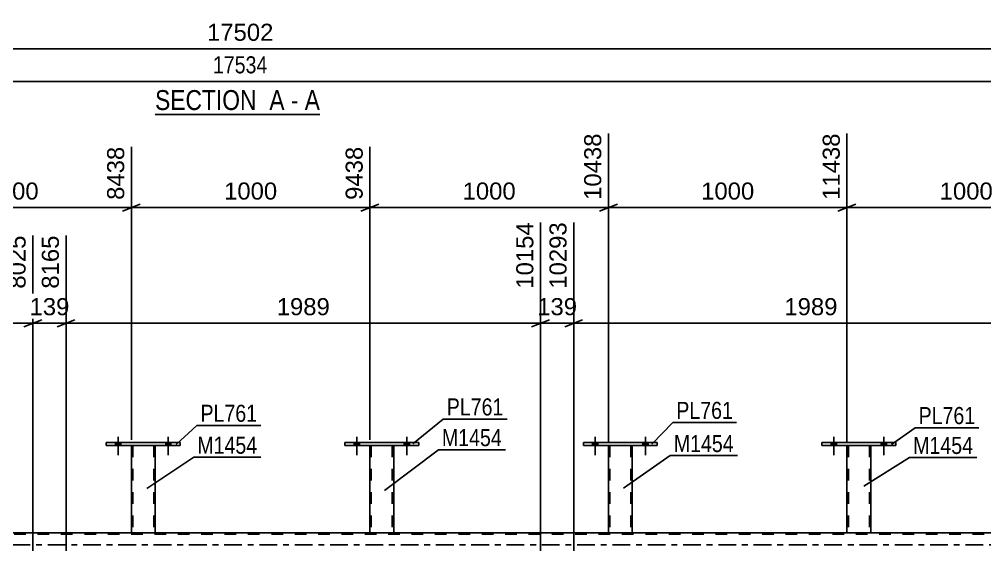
# Model space of a CAD drawing. Header units: millimetres. Extents: x -57 to 784, y -419 to 175.
# Drawn here: x 307.2 to 469.1, y -1 to 88.1 of the extents above; entities that cross this region are included whole.
import ezdxf

# ---------------------------------------------------------------- set-up
doc = ezdxf.new("R2010")
doc.units = ezdxf.units.MM
doc.linetypes.add('DXK_LINE_DOT2', pattern=[3.9198, 1.9599, -1.9599])
doc.linetypes.add('DXK_LINE_DOT3', pattern=[5.9187, 2.979, -0.9799, 0.9799, -0.9799])
doc.styles.add('Arial', font='ARIAL.TTF', dxfattribs={"height": 0.2})
doc.styles.add('Arial Narrow', font='ARIALN.TTF', dxfattribs={"height": 0.2})

# ---------------------------------------------------------------- blocks, each defined once
blk = doc.blocks.new('Unknown-122571493-12 - 1230')
at = {"color": 6, "linetype": 'Continuous'}
blk.add_line((330.01, 72.15), (357.66, 72.15), dxfattribs=at)
at = {"color": 0, "linetype": 'Continuous'}
for points in [[(348.12, 72.9), (348.12, 76.4), (330.01, 76.4), (330.01, 72.9)], [(351.73, 72.9), (351.73, 76.4), (349.17, 76.4), (349.17, 72.9)], [(354.05, 72.9), (354.05, 76.4), (352.78, 76.4), (352.78, 72.9)], [(357.66, 72.9), (357.66, 76.4), (355.1, 76.4), (355.1, 72.9)]]:
    blk.add_wipeout(points, dxfattribs=at)
at = {"color": 7, "linetype": 'Continuous', "style": 'Arial Narrow'}
for s, p in [('SECTION ', (330.01, 72.9)), ('A', (349.17, 72.9)), ('A', (355.1, 72.9)), ('-', (352.78, 72.9))]:
    blk.add_text(s, height=3.34, dxfattribs=at).set_placement(p)
blk = doc.blocks.new('Bolt-122571493-2945 - 2452')
at = {"linetype": 'Continuous'}
for points in [[(363.39, 16.64), (364.27, 16.64), (364.27, 17.12), (363.39, 17.12)], [(371.79, 16.64), (372.67, 16.64), (372.67, 17.12), (371.79, 17.12)]]:
    blk.add_hatch(color=1, dxfattribs=at).paths.add_polyline_path(points)
at = {"color": 1, "linetype": 'Continuous'}
for p, q in [((363.83, 18.12), (363.83, 15)), ((372.23, 18.12), (372.23, 15)), ((363.39, 17.12), (363.39, 16.64)), ((364.27, 17.12), (364.27, 16.64)), ((371.79, 17.12), (371.79, 16.64)), ((372.67, 17.12), (372.67, 16.64))]:
    blk.add_line(p, q, dxfattribs=at)
blk = doc.blocks.new('Bolt-122571493-2687 - 2452')
at = {"linetype": 'Continuous'}
for points in [[(443.39, 16.64), (444.27, 16.64), (444.27, 17.12), (443.39, 17.12)], [(451.79, 16.64), (452.67, 16.64), (452.67, 17.12), (451.79, 17.12)]]:
    blk.add_hatch(color=1, dxfattribs=at).paths.add_polyline_path(points)
at = {"color": 1, "linetype": 'Continuous'}
for p, q in [((443.83, 18.12), (443.83, 15)), ((452.23, 18.12), (452.23, 15)), ((443.39, 17.12), (443.39, 16.64)), ((444.27, 17.12), (444.27, 16.64)), ((451.79, 17.12), (451.79, 16.64)), ((452.67, 17.12), (452.67, 16.64))]:
    blk.add_line(p, q, dxfattribs=at)
blk = doc.blocks.new('Part-122571493-2712 - 2452')
at = {"color": 2, "linetype": 'Continuous'}
for p, q in [((326.03, 16.64), (326.03, 2)), ((330.03, 2), (330.03, 16.64)), ((326.06, 2), (326.03, 2)), ((326.17, 2), (326.06, 2)), ((326.32, 2), (326.17, 2)), ((329.73, 2), (326.32, 2)), ((329.89, 2), (329.73, 2)), ((329.99, 2), (329.89, 2)), ((329.99, 2), (330.02, 2))]:
    blk.add_line(p, q, dxfattribs=at)
at = {"color": 7, "linetype": 'DXK_LINE_DOT2'}
for p, q in [((326.03, 16.64), (326.03, 16.64)), ((326.03, 16.64), (326.03, 16.64)), ((326.03, 16.64), (326.03, 16.64)), ((326.07, 16.64), (326.03, 16.64)), ((326.03, 16.64), (326.07, 16.64)), ((326.17, 16.64), (326.07, 16.64)), ((326.07, 16.64), (326.17, 16.64)), ((326.33, 16.64), (326.17, 16.64)), ((326.17, 16.64), (326.33, 16.64)), ((326.27, 16.64), (326.27, 16.64)), ((326.27, 16.64), (326.27, 2)), ((326.29, 16.64), (326.27, 16.64)), ((326.27, 16.64), (326.29, 16.64)), ((326.34, 16.64), (326.29, 16.64)), ((326.29, 16.64), (326.34, 16.64)), ((329.74, 16.64), (326.33, 16.64)), ((329.74, 16.64), (326.33, 16.64)), ((329.64, 16.64), (326.34, 16.64)), ((326.34, 16.64), (326.42, 16.64)), ((329.72, 16.64), (326.42, 16.64)), ((329.72, 16.64), (329.64, 16.64)), ((329.77, 16.64), (329.72, 16.64)), ((329.72, 16.64), (329.77, 16.64)), ((329.74, 16.64), (329.89, 16.64)), ((329.89, 16.64), (329.74, 16.64)), ((329.79, 16.64), (329.77, 16.64)), ((329.77, 16.64), (329.79, 16.64)), ((329.79, 16.64), (329.79, 16.64)), ((329.79, 16.64), (329.79, 2)), ((329.89, 16.64), (330, 16.64)), ((330, 16.64), (329.89, 16.64)), ((330, 16.64), (330.03, 16.64)), ((330.03, 16.64), (330, 16.64)), ((330.03, 16.64), (330.03, 16.64)), ((330.03, 16.64), (330.03, 16.64)), ((330.03, 16.64), (330.03, 16.64)), ((326.03, 2), (326.06, 2)), ((326.06, 2), (326.17, 2)), ((326.17, 2), (326.32, 2)), ((326.29, 2), (326.27, 2)), ((326.27, 2), (326.29, 2)), ((326.34, 2), (326.29, 2)), ((326.29, 2), (326.34, 2)), ((329.73, 2), (326.32, 2)), ((329.64, 2), (326.34, 2)), ((326.34, 2), (326.42, 2)), ((329.72, 2), (326.42, 2)), ((329.72, 2), (329.64, 2)), ((329.77, 2), (329.72, 2)), ((329.72, 2), (329.77, 2)), ((329.73, 2), (329.89, 2)), ((329.79, 2), (329.77, 2)), ((329.77, 2), (329.79, 2)), ((329.89, 2), (329.99, 2)), ((329.99, 2), (330.03, 2)), ((330.02, 2), (330.03, 2)), ((330.03, 2), (330.03, 2)), ((330.03, 2), (330.03, 2)), ((330.03, 2), (330.03, 2))]:
    blk.add_line(p, q, dxfattribs=at)
blk = doc.blocks.new('Part-122571493-2717 - 2452')
at = {"color": 2, "linetype": 'Continuous'}
for p, q in [((441.83, 16.64), (441.83, 17.12)), ((454.23, 17.12), (441.83, 17.12)), ((454.23, 16.64), (441.83, 16.64)), ((454.23, 16.64), (454.23, 17.12))]:
    blk.add_line(p, q, dxfattribs=at)
blk = doc.blocks.new('Part-122571493-2866 - 2452')
at = {"color": 2, "linetype": 'Continuous'}
for p, q in [((321.83, 16.64), (321.83, 17.12)), ((334.23, 17.12), (321.83, 17.12)), ((334.23, 16.64), (321.83, 16.64)), ((334.23, 16.64), (334.23, 17.12))]:
    blk.add_line(p, q, dxfattribs=at)
blk = doc.blocks.new('Part-122571493-2918 - 2452')
at = {"color": 2, "linetype": 'Continuous'}
for p, q in [((401.83, 16.64), (401.83, 17.12)), ((414.23, 17.12), (401.83, 17.12)), ((414.23, 16.64), (401.83, 16.64)), ((414.23, 16.64), (414.23, 17.12))]:
    blk.add_line(p, q, dxfattribs=at)
blk = doc.blocks.new('Bolt-122571493-2817 - 2452')
at = {"linetype": 'Continuous'}
for points in [[(323.39, 16.64), (324.27, 16.64), (324.27, 17.12), (323.39, 17.12)], [(331.79, 16.64), (332.67, 16.64), (332.67, 17.12), (331.79, 17.12)]]:
    blk.add_hatch(color=1, dxfattribs=at).paths.add_polyline_path(points)
at = {"color": 1, "linetype": 'Continuous'}
for p, q in [((323.83, 18.12), (323.83, 15)), ((332.23, 18.12), (332.23, 15)), ((323.39, 17.12), (323.39, 16.64)), ((324.27, 17.12), (324.27, 16.64)), ((331.79, 17.12), (331.79, 16.64)), ((332.67, 17.12), (332.67, 16.64))]:
    blk.add_line(p, q, dxfattribs=at)
blk = doc.blocks.new('Part-122571493-2881 - 2452')
at = {"color": 7, "linetype": 'DXK_LINE_DOT2'}
for p, q in [((688.57, 1.76), (33.83, 1.76)), ((330.03, 2), (326.03, 2)), ((370.02, 2), (366.02, 2)), ((410.03, 2), (406.03, 2)), ((450.03, 2), (446.03, 2))]:
    blk.add_line(p, q, dxfattribs=at)
at = {"color": 2, "linetype": 'Continuous'}
for p, q in [((326.03, 2), (290.03, 2)), ((366.02, 2), (330.03, 2)), ((406.03, 2), (370.02, 2)), ((446.03, 2), (410.03, 2)), ((486.02, 2), (450.03, 2))]:
    blk.add_line(p, q, dxfattribs=at)
at = {"color": 7, "linetype": 'DXK_LINE_DOT3'}
blk.add_line((33.83, 0), (698.57, 0), dxfattribs=at)
blk = doc.blocks.new('Part-122571493-2908 - 2452')
at = {"color": 2, "linetype": 'Continuous'}
for p, q in [((361.83, 16.64), (361.83, 17.12)), ((374.23, 17.12), (361.83, 17.12)), ((374.23, 16.64), (361.83, 16.64)), ((374.23, 16.64), (374.23, 17.12))]:
    blk.add_line(p, q, dxfattribs=at)
blk = doc.blocks.new('Part-122571493-2913 - 2452')
at = {"color": 2, "linetype": 'Continuous'}
for p, q in [((406.03, 16.64), (406.03, 2)), ((410.03, 2), (410.03, 16.64)), ((406.06, 2), (406.03, 2)), ((406.17, 2), (406.06, 2)), ((406.32, 2), (406.17, 2)), ((409.73, 2), (406.32, 2)), ((409.89, 2), (409.73, 2)), ((409.99, 2), (409.89, 2)), ((409.99, 2), (410.02, 2))]:
    blk.add_line(p, q, dxfattribs=at)
at = {"color": 7, "linetype": 'DXK_LINE_DOT2'}
for p, q in [((406.03, 16.64), (406.03, 16.64)), ((406.03, 16.64), (406.03, 16.64)), ((406.03, 16.64), (406.03, 16.64)), ((406.07, 16.64), (406.03, 16.64)), ((406.03, 16.64), (406.07, 16.64)), ((406.17, 16.64), (406.07, 16.64)), ((406.07, 16.64), (406.17, 16.64)), ((406.33, 16.64), (406.17, 16.64)), ((406.17, 16.64), (406.33, 16.64)), ((406.27, 16.64), (406.27, 16.64)), ((406.27, 16.64), (406.27, 2)), ((406.29, 16.64), (406.27, 16.64)), ((406.27, 16.64), (406.29, 16.64)), ((406.34, 16.64), (406.29, 16.64)), ((406.29, 16.64), (406.34, 16.64)), ((409.74, 16.64), (406.33, 16.64)), ((409.74, 16.64), (406.33, 16.64)), ((409.64, 16.64), (406.34, 16.64)), ((406.34, 16.64), (406.42, 16.64)), ((409.72, 16.64), (406.42, 16.64)), ((409.72, 16.64), (409.64, 16.64)), ((409.77, 16.64), (409.72, 16.64)), ((409.72, 16.64), (409.77, 16.64)), ((409.74, 16.64), (409.89, 16.64)), ((409.89, 16.64), (409.74, 16.64)), ((409.79, 16.64), (409.77, 16.64)), ((409.77, 16.64), (409.79, 16.64)), ((409.79, 16.64), (409.79, 16.64)), ((409.79, 16.64), (409.79, 2)), ((409.89, 16.64), (410, 16.64)), ((410, 16.64), (409.89, 16.64)), ((410, 16.64), (410.03, 16.64)), ((410.03, 16.64), (410, 16.64)), ((410.03, 16.64), (410.03, 16.64)), ((410.03, 16.64), (410.03, 16.64)), ((410.03, 16.64), (410.03, 16.64)), ((406.03, 2), (406.06, 2)), ((406.06, 2), (406.17, 2)), ((406.17, 2), (406.32, 2)), ((406.29, 2), (406.27, 2)), ((406.27, 2), (406.29, 2)), ((406.34, 2), (406.29, 2)), ((406.29, 2), (406.34, 2)), ((409.73, 2), (406.32, 2)), ((409.64, 2), (406.34, 2)), ((406.34, 2), (406.42, 2)), ((409.72, 2), (406.42, 2)), ((409.72, 2), (409.64, 2)), ((409.77, 2), (409.72, 2)), ((409.72, 2), (409.77, 2)), ((409.73, 2), (409.89, 2)), ((409.79, 2), (409.77, 2)), ((409.77, 2), (409.79, 2)), ((409.89, 2), (409.99, 2)), ((409.99, 2), (410.03, 2)), ((410.02, 2), (410.03, 2)), ((410.03, 2), (410.03, 2)), ((410.03, 2), (410.03, 2)), ((410.03, 2), (410.03, 2))]:
    blk.add_line(p, q, dxfattribs=at)
blk = doc.blocks.new('Part-122571493-2923 - 2452')
at = {"color": 2, "linetype": 'Continuous'}
for p, q in [((446.03, 16.64), (446.03, 2)), ((450.03, 2), (450.03, 16.64)), ((446.06, 2), (446.03, 2)), ((446.17, 2), (446.06, 2)), ((446.32, 2), (446.17, 2)), ((449.73, 2), (446.32, 2)), ((449.89, 2), (449.73, 2)), ((449.99, 2), (449.89, 2)), ((449.99, 2), (450.02, 2))]:
    blk.add_line(p, q, dxfattribs=at)
at = {"color": 7, "linetype": 'DXK_LINE_DOT2'}
for p, q in [((446.03, 16.64), (446.03, 16.64)), ((446.03, 16.64), (446.03, 16.64)), ((446.03, 16.64), (446.03, 16.64)), ((446.07, 16.64), (446.03, 16.64)), ((446.03, 16.64), (446.07, 16.64)), ((446.17, 16.64), (446.07, 16.64)), ((446.07, 16.64), (446.17, 16.64)), ((446.33, 16.64), (446.17, 16.64)), ((446.17, 16.64), (446.33, 16.64)), ((446.27, 16.64), (446.27, 16.64)), ((446.27, 16.64), (446.27, 2)), ((446.29, 16.64), (446.27, 16.64)), ((446.27, 16.64), (446.29, 16.64)), ((446.34, 16.64), (446.29, 16.64)), ((446.29, 16.64), (446.34, 16.64)), ((449.74, 16.64), (446.33, 16.64)), ((449.74, 16.64), (446.33, 16.64)), ((449.64, 16.64), (446.34, 16.64)), ((446.34, 16.64), (446.42, 16.64)), ((449.72, 16.64), (446.42, 16.64)), ((449.72, 16.64), (449.64, 16.64)), ((449.77, 16.64), (449.72, 16.64)), ((449.72, 16.64), (449.77, 16.64)), ((449.74, 16.64), (449.89, 16.64)), ((449.89, 16.64), (449.74, 16.64)), ((449.79, 16.64), (449.77, 16.64)), ((449.77, 16.64), (449.79, 16.64)), ((449.79, 16.64), (449.79, 16.64)), ((449.79, 16.64), (449.79, 2)), ((449.89, 16.64), (449.99, 16.64)), ((449.99, 16.64), (449.89, 16.64)), ((449.99, 16.64), (450.03, 16.64)), ((450.03, 16.64), (449.99, 16.64)), ((450.03, 16.64), (450.03, 16.64)), ((450.03, 16.64), (450.03, 16.64)), ((450.03, 16.64), (450.03, 16.64)), ((446.03, 2), (446.06, 2)), ((446.06, 2), (446.17, 2)), ((446.17, 2), (446.32, 2)), ((446.29, 2), (446.27, 2)), ((446.27, 2), (446.29, 2)), ((446.34, 2), (446.29, 2)), ((446.29, 2), (446.34, 2)), ((449.73, 2), (446.32, 2)), ((449.64, 2), (446.34, 2)), ((446.34, 2), (446.41, 2)), ((449.72, 2), (446.41, 2)), ((449.72, 2), (449.64, 2)), ((449.77, 2), (449.72, 2)), ((449.72, 2), (449.77, 2)), ((449.73, 2), (449.89, 2)), ((449.79, 2), (449.77, 2)), ((449.77, 2), (449.79, 2)), ((449.89, 2), (449.99, 2)), ((449.99, 2), (450.03, 2)), ((450.02, 2), (450.03, 2)), ((450.03, 2), (450.03, 2)), ((450.03, 2), (450.03, 2)), ((450.03, 2), (450.03, 2))]:
    blk.add_line(p, q, dxfattribs=at)
blk = doc.blocks.new('Bolt-122571493-2930 - 2452')
at = {"linetype": 'Continuous'}
for points in [[(363.39, 16.64), (364.27, 16.64), (364.27, 17.12), (363.39, 17.12)], [(371.79, 16.64), (372.67, 16.64), (372.67, 17.12), (371.79, 17.12)]]:
    blk.add_hatch(color=1, dxfattribs=at).paths.add_polyline_path(points)
at = {"color": 1, "linetype": 'Continuous'}
for p, q in [((363.83, 18.12), (363.83, 15)), ((372.23, 18.12), (372.23, 15)), ((363.39, 17.12), (363.39, 16.64)), ((364.27, 17.12), (364.27, 16.64)), ((371.79, 17.12), (371.79, 16.64)), ((372.67, 17.12), (372.67, 16.64))]:
    blk.add_line(p, q, dxfattribs=at)
blk = doc.blocks.new('Bolt-122571493-2931 - 2452')
at = {"linetype": 'Continuous'}
for points in [[(403.39, 16.64), (404.27, 16.64), (404.27, 17.12), (403.39, 17.12)], [(411.79, 16.64), (412.67, 16.64), (412.67, 17.12), (411.79, 17.12)]]:
    blk.add_hatch(color=1, dxfattribs=at).paths.add_polyline_path(points)
at = {"color": 1, "linetype": 'Continuous'}
for p, q in [((403.83, 18.12), (403.83, 15)), ((412.23, 18.12), (412.23, 15)), ((403.39, 17.12), (403.39, 16.64)), ((404.27, 17.12), (404.27, 16.64)), ((411.79, 17.12), (411.79, 16.64)), ((412.67, 17.12), (412.67, 16.64))]:
    blk.add_line(p, q, dxfattribs=at)
blk = doc.blocks.new('Bolt-122571493-2932 - 2452')
at = {"linetype": 'Continuous'}
for points in [[(403.39, 16.64), (404.27, 16.64), (404.27, 17.12), (403.39, 17.12)], [(411.79, 16.64), (412.67, 16.64), (412.67, 17.12), (411.79, 17.12)]]:
    blk.add_hatch(color=1, dxfattribs=at).paths.add_polyline_path(points)
at = {"color": 1, "linetype": 'Continuous'}
for p, q in [((403.83, 18.12), (403.83, 15)), ((412.23, 18.12), (412.23, 15)), ((403.39, 17.12), (403.39, 16.64)), ((404.27, 17.12), (404.27, 16.64)), ((411.79, 17.12), (411.79, 16.64)), ((412.67, 17.12), (412.67, 16.64))]:
    blk.add_line(p, q, dxfattribs=at)
blk = doc.blocks.new('Bolt-122571493-2933 - 2452')
at = {"linetype": 'Continuous'}
for points in [[(443.39, 16.64), (444.27, 16.64), (444.27, 17.12), (443.39, 17.12)], [(451.79, 16.64), (452.67, 16.64), (452.67, 17.12), (451.79, 17.12)]]:
    blk.add_hatch(color=1, dxfattribs=at).paths.add_polyline_path(points)
at = {"color": 1, "linetype": 'Continuous'}
for p, q in [((443.83, 18.12), (443.83, 15)), ((452.23, 18.12), (452.23, 15)), ((443.39, 17.12), (443.39, 16.64)), ((444.27, 17.12), (444.27, 16.64)), ((451.79, 17.12), (451.79, 16.64)), ((452.67, 17.12), (452.67, 16.64))]:
    blk.add_line(p, q, dxfattribs=at)
blk = doc.blocks.new('Bolt-122571493-2939 - 2452')
at = {"linetype": 'Continuous'}
for points in [[(323.39, 16.64), (324.27, 16.64), (324.27, 17.12), (323.39, 17.12)], [(331.79, 16.64), (332.67, 16.64), (332.67, 17.12), (331.79, 17.12)]]:
    blk.add_hatch(color=1, dxfattribs=at).paths.add_polyline_path(points)
at = {"color": 1, "linetype": 'Continuous'}
for p, q in [((323.83, 18.12), (323.83, 15)), ((332.23, 18.12), (332.23, 15)), ((323.39, 17.12), (323.39, 16.64)), ((324.27, 17.12), (324.27, 16.64)), ((331.79, 17.12), (331.79, 16.64)), ((332.67, 17.12), (332.67, 16.64))]:
    blk.add_line(p, q, dxfattribs=at)
blk = doc.blocks.new('Part-122571493-3000 - 2452')
at = {"color": 2, "linetype": 'Continuous'}
for p, q in [((366.03, 16.64), (366.02, 2)), ((370.02, 2), (370.03, 16.64)), ((366.06, 2), (366.02, 2)), ((366.16, 2), (366.06, 2)), ((366.32, 2), (366.16, 2)), ((369.73, 2), (366.32, 2)), ((369.88, 2), (369.73, 2)), ((369.98, 2), (369.88, 2)), ((369.98, 2), (370.02, 2))]:
    blk.add_line(p, q, dxfattribs=at)
at = {"color": 7, "linetype": 'DXK_LINE_DOT2'}
for p, q in [((366.03, 16.64), (366.03, 16.64)), ((366.03, 16.64), (366.03, 16.64)), ((366.03, 16.64), (366.03, 16.64)), ((366.06, 16.64), (366.03, 16.64)), ((366.03, 16.64), (366.06, 16.64)), ((366.17, 16.64), (366.06, 16.64)), ((366.06, 16.64), (366.17, 16.64)), ((366.32, 16.64), (366.17, 16.64)), ((366.17, 16.64), (366.32, 16.64)), ((366.27, 16.64), (366.26, 2)), ((366.27, 16.64), (366.27, 16.64)), ((366.28, 16.64), (366.27, 16.64)), ((366.27, 16.64), (366.28, 16.64)), ((366.34, 16.64), (366.28, 16.64)), ((366.28, 16.64), (366.34, 16.64)), ((369.73, 16.64), (366.32, 16.64)), ((369.73, 16.64), (366.32, 16.64)), ((369.64, 16.64), (366.34, 16.64)), ((366.34, 16.64), (366.41, 16.64)), ((369.72, 16.64), (366.41, 16.64)), ((369.72, 16.64), (369.64, 16.64)), ((369.77, 16.64), (369.72, 16.64)), ((369.72, 16.64), (369.77, 16.64)), ((369.73, 16.64), (369.89, 16.64)), ((369.89, 16.64), (369.73, 16.64)), ((369.79, 16.64), (369.77, 16.64)), ((369.77, 16.64), (369.79, 16.64)), ((369.79, 16.64), (369.78, 2)), ((369.79, 16.64), (369.79, 16.64)), ((369.89, 16.64), (369.99, 16.64)), ((369.99, 16.64), (369.89, 16.64)), ((369.99, 16.64), (370.03, 16.64)), ((370.03, 16.64), (369.99, 16.64)), ((370.03, 16.64), (370.03, 16.64)), ((370.03, 16.64), (370.03, 16.64)), ((370.03, 16.64), (370.03, 16.64)), ((366.02, 2), (366.06, 2)), ((366.06, 2), (366.16, 2)), ((366.16, 2), (366.32, 2)), ((366.28, 2), (366.26, 2)), ((366.26, 2), (366.28, 2)), ((366.33, 2), (366.28, 2)), ((366.28, 2), (366.32, 2)), ((369.73, 2), (366.32, 2)), ((366.32, 2), (366.33, 2)), ((369.63, 2), (366.33, 2)), ((366.33, 2), (366.41, 2)), ((369.71, 2), (366.41, 2)), ((369.71, 2), (369.63, 2)), ((369.76, 2), (369.71, 2)), ((369.71, 2), (369.76, 2)), ((369.73, 2), (369.88, 2)), ((369.78, 2), (369.76, 2)), ((369.76, 2), (369.78, 2)), ((369.88, 2), (369.98, 2)), ((369.98, 2), (370.02, 2)), ((370.02, 2), (370.02, 2)), ((370.02, 2), (370.02, 2)), ((370.02, 2), (370.02, 2)), ((370.02, 2), (370.02, 2))]:
    blk.add_line(p, q, dxfattribs=at)
blk = doc.blocks.new('StraightDimension-122571493-17803 - 2452')
at = {"color": 7, "linetype": 'Continuous'}
for p, q in [((446.03, 17.06), (446.03, 68.95)), ((486.03, 16.35), (486.03, 68.95)), ((447.53, 57.13), (444.53, 55.93)), ((484.53, 55.93), (487.53, 57.13)), ((446.03, 56.53), (486.03, 56.53))]:
    blk.add_line(p, q, dxfattribs=at)
at = {"color": 0, "linetype": 'Continuous'}
blk.add_wipeout([(485.43, 69.55), (481.23, 69.55), (481.23, 57.23), (485.43, 57.23)], dxfattribs=at)
at = {"color": 0}
blk.add_wipeout([(471.08, 57.28), (471.08, 61.48), (460.98, 61.48), (460.98, 57.28)], dxfattribs=at)
at = {"color": 3, "linetype": 'Continuous', "style": 'Arial'}
blk.add_text('12438', height=2.865, rotation=90.0002, dxfattribs=at).set_placement((484.83, 57.83))
at = {"color": 3, "style": 'Arial'}
blk.add_text('1000', height=2.865, dxfattribs=at).set_placement((461.58, 57.88))
blk = doc.blocks.new('StraightDimension-122571493-17807 - 2452')
at = {"color": 7, "linetype": 'Continuous'}
for p, q in [((286.03, 17.59), (286.03, 66.72)), ((326.03, 17.58), (326.03, 66.72)), ((287.53, 57.13), (284.53, 55.93)), ((324.53, 55.93), (327.53, 57.13)), ((286.03, 56.53), (326.03, 56.53))]:
    blk.add_line(p, q, dxfattribs=at)
at = {"color": 0, "linetype": 'Continuous'}
blk.add_wipeout([(325.43, 67.32), (321.23, 67.32), (321.23, 57.23), (325.43, 57.23)], dxfattribs=at)
at = {"color": 0}
blk.add_wipeout([(311.08, 57.28), (311.08, 61.48), (300.98, 61.48), (300.98, 57.28)], dxfattribs=at)
at = {"color": 3, "linetype": 'Continuous', "style": 'Arial'}
blk.add_text('8438', height=2.865, rotation=90.0002, dxfattribs=at).set_placement((324.83, 57.83))
at = {"color": 3, "style": 'Arial'}
blk.add_text('1000', height=2.865, dxfattribs=at).set_placement((301.58, 57.88))
blk = doc.blocks.new('StraightDimension-122571493-17806 - 2452')
at = {"color": 7, "linetype": 'Continuous'}
for p, q in [((326.03, 17.58), (326.03, 66.72)), ((366.03, 17.58), (366.03, 66.72)), ((327.53, 57.13), (324.53, 55.93)), ((364.53, 55.93), (367.53, 57.13)), ((326.03, 56.53), (366.03, 56.53))]:
    blk.add_line(p, q, dxfattribs=at)
at = {"color": 0, "linetype": 'Continuous'}
blk.add_wipeout([(365.43, 67.32), (361.23, 67.32), (361.23, 57.23), (365.43, 57.23)], dxfattribs=at)
at = {"color": 0}
blk.add_wipeout([(351.08, 57.28), (351.08, 61.48), (340.98, 61.48), (340.98, 57.28)], dxfattribs=at)
at = {"color": 3, "linetype": 'Continuous', "style": 'Arial'}
blk.add_text('9438', height=2.865, rotation=90.0002, dxfattribs=at).set_placement((364.83, 57.83))
at = {"color": 3, "style": 'Arial'}
blk.add_text('1000', height=2.865, dxfattribs=at).set_placement((341.58, 57.88))
blk = doc.blocks.new('StraightDimension-122571493-3910 - 2452')
at = {"color": 7, "linetype": 'Continuous'}
for p, q in [((394.64, -1), (394.64, 54.06)), ((400.21, -1), (400.21, 54.06)), ((393.14, 36.54), (396.14, 37.74)), ((401.71, 37.74), (398.71, 36.54)), ((394.64, 37.14), (400.21, 37.14))]:
    blk.add_line(p, q, dxfattribs=at)
at = {"color": 0}
blk.add_wipeout([(401.36, 37.89), (401.36, 42.09), (393.49, 42.09), (393.49, 37.89)], dxfattribs=at)
at = {"color": 3, "style": 'Arial'}
blk.add_text('139', height=2.865, dxfattribs=at).set_placement((394.09, 38.49))
at = {"color": 0, "linetype": 'Continuous'}
blk.add_wipeout([(399.61, 54.66), (395.41, 54.66), (395.41, 42.34), (399.61, 42.34)], dxfattribs=at)
at = {"color": 3, "linetype": 'Continuous', "style": 'Arial'}
blk.add_text('10293', height=2.865, rotation=90.0002, dxfattribs=at).set_placement((399.01, 42.94))
blk = doc.blocks.new('StraightDimension-122571493-3928 - 2452')
at = {"color": 7, "linetype": 'Continuous'}
for p, q in [((400.21, -1), (400.21, 54.06)), ((479.77, -1), (479.77, 54.06)), ((401.71, 37.74), (398.71, 36.54)), ((478.27, 36.54), (481.27, 37.74)), ((400.21, 37.14), (479.77, 37.14))]:
    blk.add_line(p, q, dxfattribs=at)
at = {"color": 0, "linetype": 'Continuous'}
blk.add_wipeout([(479.17, 54.66), (474.97, 54.66), (474.97, 42.34), (479.17, 42.34)], dxfattribs=at)
at = {"color": 0}
blk.add_wipeout([(445.04, 37.89), (445.04, 42.09), (434.94, 42.09), (434.94, 37.89)], dxfattribs=at)
at = {"color": 3, "linetype": 'Continuous', "style": 'Arial'}
blk.add_text('12282', height=2.865, rotation=90.0002, dxfattribs=at).set_placement((478.57, 42.94))
at = {"color": 3, "style": 'Arial'}
blk.add_text('1989', height=2.865, dxfattribs=at).set_placement((435.54, 38.49))
blk = doc.blocks.new('StraightDimension-122571493-3862 - 2452')
at = {"color": 7, "linetype": 'Continuous'}
for p, q in [((229.94, -1), (229.94, 51.84)), ((309.5, -1), (309.5, 51.84)), ((231.44, 37.74), (228.44, 36.54)), ((308, 36.54), (311, 37.74)), ((229.94, 37.14), (309.5, 37.14))]:
    blk.add_line(p, q, dxfattribs=at)
at = {"color": 0, "linetype": 'Continuous'}
blk.add_wipeout([(308.9, 52.44), (304.7, 52.44), (304.7, 42.34), (308.9, 42.34)], dxfattribs=at)
at = {"color": 0}
blk.add_wipeout([(274.77, 37.89), (274.77, 42.09), (264.68, 42.09), (264.68, 37.89)], dxfattribs=at)
at = {"color": 3, "linetype": 'Continuous', "style": 'Arial'}
blk.add_text('8025', height=2.865, rotation=90.0002, dxfattribs=at).set_placement((308.3, 42.94))
at = {"color": 3, "style": 'Arial'}
blk.add_text('1989', height=2.865, dxfattribs=at).set_placement((265.28, 38.49))
blk = doc.blocks.new('StraightDimension-122571493-3876 - 2452')
at = {"color": 7, "linetype": 'Continuous'}
for p, q in [((309.5, -1), (309.5, 51.84)), ((315.08, -1), (315.08, 51.84)), ((308, 36.54), (311, 37.74)), ((316.58, 37.74), (313.58, 36.54)), ((309.5, 37.14), (315.08, 37.14))]:
    blk.add_line(p, q, dxfattribs=at)
at = {"color": 0}
blk.add_wipeout([(316.23, 37.89), (316.23, 42.09), (308.36, 42.09), (308.36, 37.89)], dxfattribs=at)
at = {"color": 3, "style": 'Arial'}
blk.add_text('139', height=2.865, dxfattribs=at).set_placement((308.96, 38.49))
at = {"color": 0, "linetype": 'Continuous'}
blk.add_wipeout([(314.48, 52.44), (310.28, 52.44), (310.28, 42.34), (314.48, 42.34)], dxfattribs=at)
at = {"color": 3, "linetype": 'Continuous', "style": 'Arial'}
blk.add_text('8165', height=2.865, rotation=90.0002, dxfattribs=at).set_placement((313.88, 42.94))
blk = doc.blocks.new('StraightDimension-122571493-3890 - 2452')
at = {"color": 7, "linetype": 'Continuous'}
for p, q in [((394.64, -1), (394.64, 54.06)), ((315.08, -1), (315.08, 51.84)), ((316.58, 37.74), (313.58, 36.54)), ((393.14, 36.54), (396.14, 37.74)), ((315.08, 37.14), (394.64, 37.14))]:
    blk.add_line(p, q, dxfattribs=at)
at = {"color": 0, "linetype": 'Continuous'}
blk.add_wipeout([(394.04, 54.66), (389.84, 54.66), (389.84, 42.34), (394.04, 42.34)], dxfattribs=at)
at = {"color": 0}
blk.add_wipeout([(359.91, 37.89), (359.91, 42.09), (349.81, 42.09), (349.81, 37.89)], dxfattribs=at)
at = {"color": 3, "linetype": 'Continuous', "style": 'Arial'}
blk.add_text('10154', height=2.865, rotation=90.0002, dxfattribs=at).set_placement((393.44, 42.94))
at = {"color": 3, "style": 'Arial'}
blk.add_text('1989', height=2.865, dxfattribs=at).set_placement((350.41, 38.49))
blk = doc.blocks.new('StraightDimension-122571493-17804 - 2452')
at = {"color": 7, "linetype": 'Continuous'}
for p, q in [((406.03, 17.07), (406.03, 68.95)), ((446.03, 17.06), (446.03, 68.95)), ((407.53, 57.13), (404.53, 55.93)), ((444.53, 55.93), (447.53, 57.13)), ((406.03, 56.53), (446.03, 56.53))]:
    blk.add_line(p, q, dxfattribs=at)
at = {"color": 0, "linetype": 'Continuous'}
blk.add_wipeout([(445.43, 69.55), (441.23, 69.55), (441.23, 57.23), (445.43, 57.23)], dxfattribs=at)
at = {"color": 0}
blk.add_wipeout([(431.08, 57.28), (431.08, 61.48), (420.98, 61.48), (420.98, 57.28)], dxfattribs=at)
at = {"color": 3, "linetype": 'Continuous', "style": 'Arial'}
blk.add_text('11438', height=2.865, rotation=90.0002, dxfattribs=at).set_placement((444.83, 57.83))
at = {"color": 3, "style": 'Arial'}
blk.add_text('1000', height=2.865, dxfattribs=at).set_placement((421.58, 57.88))
blk = doc.blocks.new('StraightDimension-122571493-17805 - 2452')
at = {"color": 7, "linetype": 'Continuous'}
for p, q in [((406.03, 17.07), (406.03, 68.95)), ((366.03, 17.58), (366.03, 66.72)), ((367.53, 57.13), (364.53, 55.93)), ((404.53, 55.93), (407.53, 57.13)), ((366.03, 56.53), (406.03, 56.53))]:
    blk.add_line(p, q, dxfattribs=at)
at = {"color": 0, "linetype": 'Continuous'}
blk.add_wipeout([(405.43, 69.55), (401.23, 69.55), (401.23, 57.23), (405.43, 57.23)], dxfattribs=at)
at = {"color": 0}
blk.add_wipeout([(391.08, 57.28), (391.08, 61.48), (380.98, 61.48), (380.98, 57.28)], dxfattribs=at)
at = {"color": 3, "linetype": 'Continuous', "style": 'Arial'}
blk.add_text('10438', height=2.865, rotation=90.0002, dxfattribs=at).set_placement((404.83, 57.83))
at = {"color": 3, "style": 'Arial'}
blk.add_text('1000', height=2.865, dxfattribs=at).set_placement((381.58, 57.88))
blk = doc.blocks.new('StraightDimension-122571493-1738 - 1230')
at = {"color": 7, "linetype": 'Continuous'}
blk.add_line((0, 83.16), (688.57, 83.16), dxfattribs=at)
at = {"color": 0}
blk.add_wipeout([(350.44, 83.91), (350.44, 88.11), (338.12, 88.11), (338.12, 83.91)], dxfattribs=at)
at = {"color": 3, "style": 'Arial'}
blk.add_text('17502', height=2.865, dxfattribs=at).set_placement((338.72, 84.51))
blk = doc.blocks.new('StraightDimension-122571493-2438 - 1230')
at = {"color": 7, "linetype": 'Continuous'}
blk.add_line((-0.64, 77.7), (689.21, 77.7), dxfattribs=at)
at = {"color": 0}
blk.add_wipeout([(349.45, 78.45), (349.45, 82.65), (339.11, 82.65), (339.11, 78.45)], dxfattribs=at)
at = {"color": 3, "style": 'Arial Narrow'}
blk.add_text('17534', height=2.863, dxfattribs=at).set_placement((339.71, 79.05))
blk = doc.blocks.new('Mark-122571493-2708 - 2452')
at = {"color": 0}
blk.add_wipeout([(347.14, 15.26), (347.14, 18.26), (337.09, 18.26), (337.09, 15.26)], dxfattribs=at)
blk.add_wipeout([(347.14, 15.26), (347.14, 18.26), (337.09, 18.26), (337.09, 15.26)], dxfattribs=at)
at = {"color": 30, "linetype": 'Continuous'}
for p, q in [((328.65, 9.42), (336.49, 14.66)), ((336.49, 14.66), (347.74, 14.66))]:
    blk.add_line(p, q, dxfattribs=at)
at = {"color": 3, "style": 'Arial Narrow'}
blk.add_text('M1454', height=2.863, dxfattribs=at).set_placement((337.09, 15.26))
blk = doc.blocks.new('Mark-122571493-2713 - 2452')
at = {"color": 0}
blk.add_wipeout([(467.55, 20.23), (467.55, 23.23), (458.05, 23.23), (458.05, 20.23)], dxfattribs=at)
blk.add_wipeout([(467.55, 20.23), (467.55, 23.23), (458.05, 23.23), (458.05, 20.23)], dxfattribs=at)
at = {"color": 30, "linetype": 'Continuous'}
for p, q in [((453.53, 16.81), (457.45, 19.63)), ((457.45, 19.63), (468.15, 19.63))]:
    blk.add_line(p, q, dxfattribs=at)
at = {"color": 3, "style": 'Arial Narrow'}
blk.add_text('PL761', height=2.863, dxfattribs=at).set_placement((458.05, 20.23))
blk = doc.blocks.new('Mark-122571493-2862 - 2452')
at = {"color": 0}
blk.add_wipeout([(347.13, 20.61), (347.13, 23.61), (337.63, 23.61), (337.63, 20.61)], dxfattribs=at)
blk.add_wipeout([(347.13, 20.61), (347.13, 23.61), (337.63, 23.61), (337.63, 20.61)], dxfattribs=at)
at = {"color": 30, "linetype": 'Continuous'}
for p, q in [((333.57, 16.81), (337.03, 20.01)), ((337.03, 20.01), (347.73, 20.01))]:
    blk.add_line(p, q, dxfattribs=at)
at = {"color": 3, "style": 'Arial Narrow'}
blk.add_text('PL761', height=2.863, dxfattribs=at).set_placement((337.63, 20.61))
blk = doc.blocks.new('Mark-122571493-2904 - 2452')
at = {"color": 0}
blk.add_wipeout([(388.43, 21.68), (388.43, 24.68), (378.93, 24.68), (378.93, 21.68)], dxfattribs=at)
blk.add_wipeout([(388.43, 21.68), (388.43, 24.68), (378.93, 24.68), (378.93, 21.68)], dxfattribs=at)
at = {"color": 30, "linetype": 'Continuous'}
for p, q in [((373.21, 16.94), (378.33, 21.08)), ((378.33, 21.08), (389.03, 21.08))]:
    blk.add_line(p, q, dxfattribs=at)
at = {"color": 3, "style": 'Arial Narrow'}
blk.add_text('PL761', height=2.863, dxfattribs=at).set_placement((378.93, 21.68))
blk = doc.blocks.new('Mark-122571493-2909 - 2452')
at = {"color": 0}
blk.add_wipeout([(427.05, 15.54), (427.05, 18.54), (417, 18.54), (417, 15.54)], dxfattribs=at)
blk.add_wipeout([(427.05, 15.54), (427.05, 18.54), (417, 18.54), (417, 15.54)], dxfattribs=at)
at = {"color": 30, "linetype": 'Continuous'}
for p, q in [((408.56, 9.47), (416.4, 14.94)), ((416.4, 14.94), (427.65, 14.94))]:
    blk.add_line(p, q, dxfattribs=at)
at = {"color": 3, "style": 'Arial Narrow'}
blk.add_text('M1454', height=2.863, dxfattribs=at).set_placement((417, 15.54))
blk = doc.blocks.new('Mark-122571493-2914 - 2452')
at = {"color": 0}
blk.add_wipeout([(426.93, 21.1), (426.93, 24.1), (417.42, 24.1), (417.42, 21.1)], dxfattribs=at)
blk.add_wipeout([(426.93, 21.1), (426.93, 24.1), (417.42, 24.1), (417.42, 21.1)], dxfattribs=at)
at = {"color": 30, "linetype": 'Continuous'}
for p, q in [((413.29, 16.85), (416.82, 20.5)), ((416.82, 20.5), (427.53, 20.5))]:
    blk.add_line(p, q, dxfattribs=at)
at = {"color": 3, "style": 'Arial Narrow'}
blk.add_text('PL761', height=2.863, dxfattribs=at).set_placement((417.42, 21.1))
blk = doc.blocks.new('Mark-122571493-2919 - 2452')
at = {"color": 0}
blk.add_wipeout([(467.19, 15.22), (467.19, 18.22), (457.14, 18.22), (457.14, 15.22)], dxfattribs=at)
blk.add_wipeout([(467.19, 15.22), (467.19, 18.22), (457.14, 18.22), (457.14, 15.22)], dxfattribs=at)
at = {"color": 30, "linetype": 'Continuous'}
for p, q in [((448.87, 9.82), (456.54, 14.62)), ((456.54, 14.62), (467.79, 14.62))]:
    blk.add_line(p, q, dxfattribs=at)
at = {"color": 3, "style": 'Arial Narrow'}
blk.add_text('M1454', height=2.863, dxfattribs=at).set_placement((457.14, 15.22))
blk = doc.blocks.new('Mark-122571493-2996 - 2452')
at = {"color": 0}
blk.add_wipeout([(388.16, 16.53), (388.16, 19.53), (378.11, 19.53), (378.11, 16.53)], dxfattribs=at)
blk.add_wipeout([(388.16, 16.53), (388.16, 19.53), (378.11, 19.53), (378.11, 16.53)], dxfattribs=at)
at = {"color": 30, "linetype": 'Continuous'}
for p, q in [((368.47, 9.09), (377.51, 15.93)), ((377.51, 15.93), (388.76, 15.93))]:
    blk.add_line(p, q, dxfattribs=at)
at = {"color": 3, "style": 'Arial Narrow'}
blk.add_text('M1454', height=2.863, dxfattribs=at).set_placement((378.11, 16.53))

msp = doc.modelspace()

# ---------------------------------------------------------------- block references
for name in ['StraightDimension-122571493-1738 - 1230', 'Unknown-122571493-12 - 1230', 'Bolt-122571493-2817 - 2452', 'Bolt-122571493-2939 - 2452', 'Bolt-122571493-2945 - 2452', 'Bolt-122571493-2930 - 2452', 'Bolt-122571493-2931 - 2452', 'Bolt-122571493-2932 - 2452', 'Bolt-122571493-2687 - 2452', 'Bolt-122571493-2933 - 2452', 'Part-122571493-2866 - 2452', 'Part-122571493-2712 - 2452', 'Part-122571493-2908 - 2452', 'Part-122571493-3000 - 2452', 'Part-122571493-2918 - 2452', 'Part-122571493-2913 - 2452', 'Part-122571493-2717 - 2452', 'Part-122571493-2923 - 2452', 'Part-122571493-2881 - 2452']:
    msp.add_blockref(name, (0, 0))

# ---------------------------------------------------------------- next in the draw order: block references
for name in ['StraightDimension-122571493-2438 - 1230', 'StraightDimension-122571493-17803 - 2452', 'StraightDimension-122571493-17807 - 2452', 'StraightDimension-122571493-3910 - 2452']:
    msp.add_blockref(name, (0, 0))

# ---------------------------------------------------------------- next in the draw order: block references
for name in ['StraightDimension-122571493-17806 - 2452', 'StraightDimension-122571493-3928 - 2452', 'StraightDimension-122571493-3862 - 2452']:
    msp.add_blockref(name, (0, 0))

# ---------------------------------------------------------------- next in the draw order: block references
for name in ['StraightDimension-122571493-17804 - 2452', 'StraightDimension-122571493-3876 - 2452', 'Mark-122571493-2713 - 2452']:
    msp.add_blockref(name, (0, 0))

# ---------------------------------------------------------------- next in the draw order: block references
for name in ['StraightDimension-122571493-3890 - 2452', 'Mark-122571493-2909 - 2452', 'Mark-122571493-2919 - 2452']:
    msp.add_blockref(name, (0, 0))

# ---------------------------------------------------------------- next in the draw order: block references
for name in ['StraightDimension-122571493-17805 - 2452', 'Mark-122571493-2914 - 2452', 'Mark-122571493-2708 - 2452']:
    msp.add_blockref(name, (0, 0))

# ---------------------------------------------------------------- next in the draw order: block references
for name in ['Mark-122571493-2904 - 2452', 'Mark-122571493-2862 - 2452']:
    msp.add_blockref(name, (0, 0))

# ---------------------------------------------------------------- next in the draw order: block references
msp.add_blockref('Mark-122571493-2996 - 2452', (0, 0))

doc.saveas('drawing.dxf')
